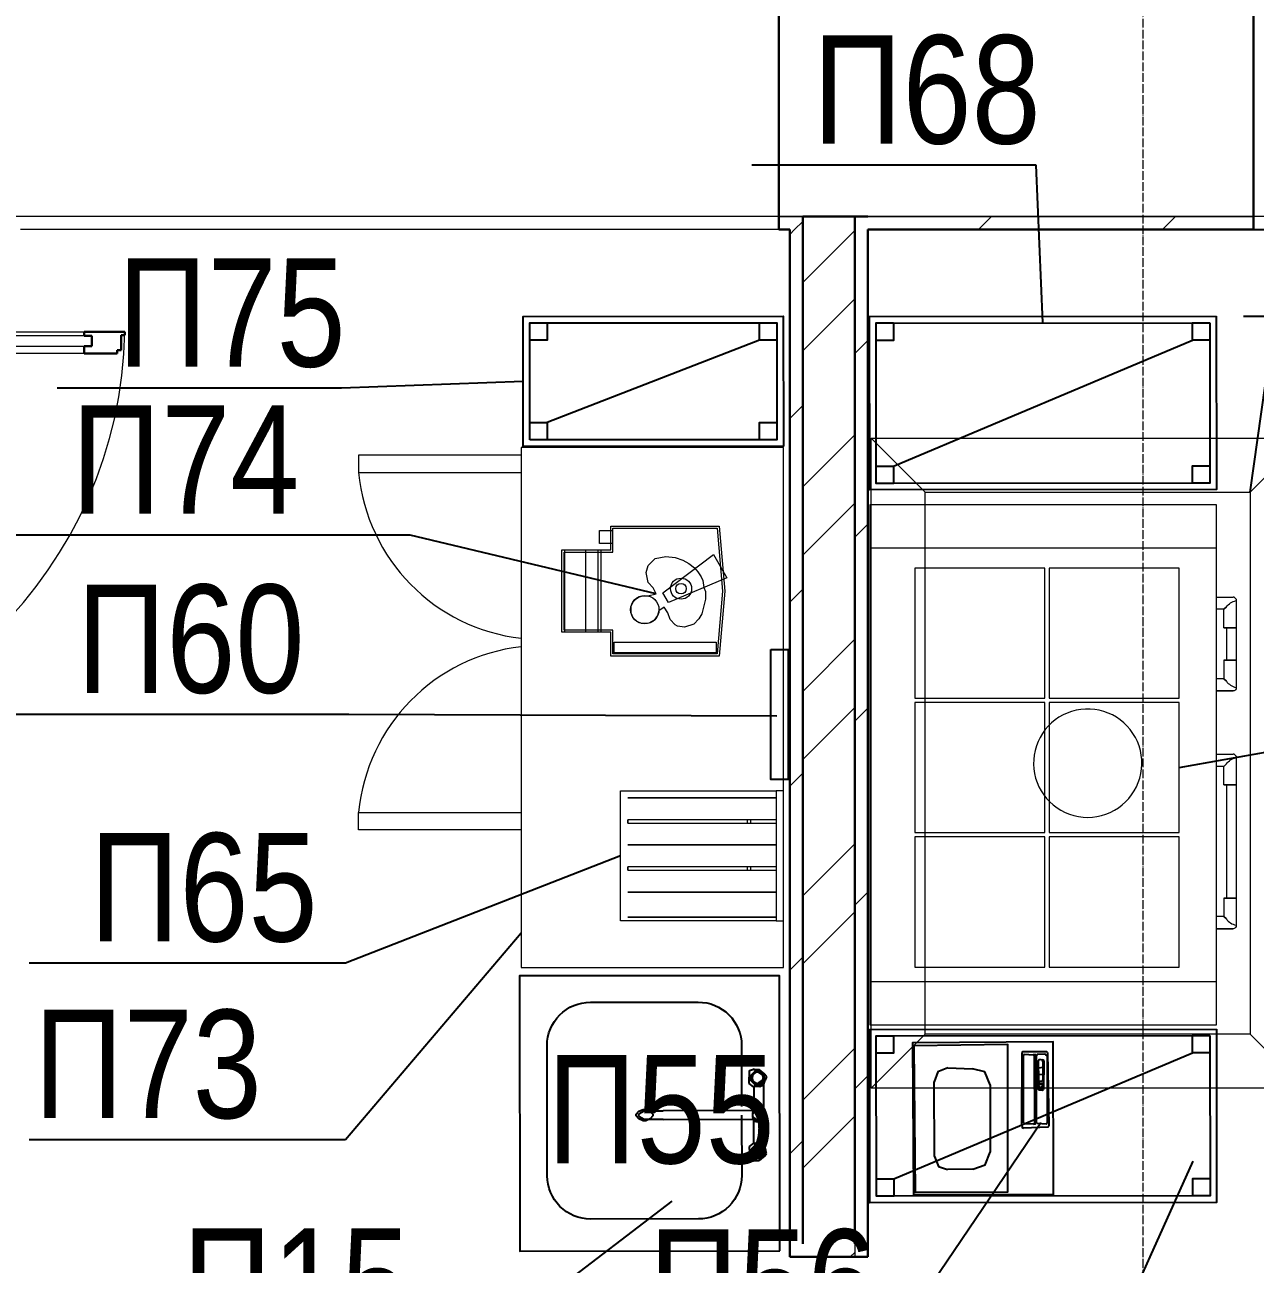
# Model space of a CAD drawing. Header units: millimetres. Extents: x -215207 to 92095, y -30385 to 123050.
# Drawn here: x -151615 to -148776, y 29024 to 31884 of the extents above; entities that cross this region are included whole.
import ezdxf
from ezdxf import colors
from ezdxf.entities.mleader import LeaderData, LeaderLine
from ezdxf.enums import TextEntityAlignment as Align
from ezdxf.math import Vec2, Vec3

# ---------------------------------------------------------------- set-up
doc = ezdxf.new("R2010")
doc.units = ezdxf.units.MM
doc.linetypes.add('ADSK_Линия сетки', pattern=[25, 20, -2.5, 0, -2.5])
for name, color, linetype in [('PDF _Геометрия', 7, 'Continuous'), ('ТХ', 5, 'Continuous'), ('ТХ_(нейтральное оборудование_мебель)', 32, 'Continuous'), ('ТХ_ПД_ВК (мойки_раковины_трапы_поддоны_пол.краны)', 150, 'Continuous'), ('ТХ_ПД_ЭО (все электрическое оборудование - кроме вытяжных зонтов)', 20, 'Continuous'), ('ТХ_размеры', 7, 'Continuous')]:
    doc.layers.add(name, color=color, linetype=linetype)
for name, color, linetype, lineweight in [('Атрибут', 250, 'Continuous', 5), ('Двери', 7, 'Continuous', 9), ('ДОНМ_ТХ_(ОВ)', 190, 'Continuous', 20), ('ДОНМ_ТХ_(ЭОМ)', 20, 'Continuous', 20), ('ДОНМ_ТХ_Анно', 84, 'Continuous', 20), ('Оборудование пищеблок', 7, 'Continuous', 9), ('Оси', 7, 'Continuous', 9), ('Стены внутренние', 7, 'Continuous', 20), ('Стены наружные', 7, 'Continuous', 20), ('Стены штриховка', 7, 'Continuous', 9), ('ТХ Оборудование ПРОЧЕЕ', 7, 'Continuous', 20)]:
    doc.layers.add(name, color=color, linetype=linetype, lineweight=lineweight)
doc.layers.add('Двери открывание', color=7, linetype='Continuous', lineweight=9, true_color=0xc0c0c0)
doc.styles.add('ISOCPEUR', font='isocpeur.ttf', dxfattribs={"width": 0.9, "height": 270})
doc.styles.add('ГОСТ 2.304', font='CS_Gost2304.shx')
doc.styles.add('ТХ_ДОНМ', font='ARIALN.TTF')
doc.dimstyles.new('СПДС', dxfattribs={"dimscale": 100, "dimtxt": 2.5, "dimasz": 2.5, "dimexe": 2, "dimexo": 0.625, "dimgap": 1, "dimtad": 1, "dimdec": 0, "dimtxsty": 'ГОСТ 2.304', "dimblk": 'OBLIQUE', "dimblk1": 'OBLIQUE', "dimblk2": 'OBLIQUE', "dimcen": 2.5, "dimdle": 2, "dimadec": 0, "dimazin": 2, "dimtfac": 0.75, "dimtdec": 4, "dimtmove": 1, "dimatfit": 3, "dimfxl": 0, "dimtolj": 1, "dimarcsym": 0})

# ---------------------------------------------------------------- blocks, each defined once
blk = doc.blocks.new('1 этаж 21082025')
at = {"layer": 'Двери'}
for p, q in [((48475, -275), (47629, -275)), ((47647, -266), (48457, -266)), ((48475, -299), (48475, -275)), ((47629, -299), (48475, -299)), ((48457, -316), (47647, -316))]:
    blk.add_line(p, q, dxfattribs=at)
at = {"layer": 'Двери', "lineweight": 30}
for p, q in [((48457, -266), (48551, -266)), ((48457, -275), (48457, -266)), ((48475, -275), (48457, -275)), ((48475, -299), (48475, -275)), ((48542, -274), (48542, -308)), ((48551, -274), (48542, -274)), ((48551, -266), (48551, -274)), ((48457, -299), (48475, -299)), ((48457, -316), (48457, -299)), ((48533, -308), (48533, -316)), ((48542, -308), (48533, -308)), ((48533, -316), (48457, -316))]:
    blk.add_line(p, q, dxfattribs=at)
at = {"layer": 'Двери открывание'}
blk.add_arc((47553, -248), 998, 270, 358.9666, dxfattribs=at)
at = {"layer": 'Оси', "linetype": 'ADSK_Линия сетки'}
for p, q in [((50900, 5350.6), (50900, -17365.8)), ((58165, 0), (-14072.3, 0))]:
    blk.add_line(p, q, dxfattribs=at)
at = {"layer": 'Стены внутренние', "lineweight": 30}
for p, q in [((50060, 0), (50060, 550)), ((51155, 0), (51155, 550))]:
    blk.add_line(p, q, dxfattribs=at)
at = {"layer": 'Стены внутренние'}
for p, q in [((50060, 0), (50115, 0)), ((50265, 0), (51155, 0))]:
    blk.add_line(p, q, dxfattribs=at)
at = {"layer": 'Стены наружные', "lineweight": 30}
for p, q in [((50060, 0), (50060, -30)), ((50115, 0), (50115, -2370)), ((50265, 0), (50115, 0)), ((50235, -2370), (50235, 0)), ((51155, -30), (51155, 0)), ((50060, -30), (50085, -30)), ((50085, -30), (50085, -2400)), ((50265, -2400), (50265, -30)), ((50265, -30), (51155, -30)), ((50085, -2400), (50265, -2400))]:
    blk.add_line(p, q, dxfattribs=at)
at = {"layer": 'Стены наружные', "linetype": 'Continuous', "lineweight": 9}
for p, q in [((50096.4, -30), (50115, -11.4)), ((50520.7, -30), (50550.7, 0)), ((50944.9, -30), (50974.9, 0)), ((50085, -41.4), (50096.4, -30)), ((50115, -152.5), (50235, -32.5)), ((50115, -309.6), (50235, -189.6)), ((50235, -315.7), (50265, -285.7)), ((50085, -465.7), (50115, -435.7)), ((50115, -623.9), (50235, -503.9)), ((50115, -781.1), (50235, -661.1)), ((50235, -739.9), (50265, -709.9)), ((50085, -889.9), (50115, -859.9)), ((50115, -1095.4), (50235, -975.4)), ((50115, -1252.5), (50235, -1132.5)), ((50235, -1164.2), (50265, -1134.2)), ((50085, -1314.2), (50115, -1284.2)), ((50115, -1566.9), (50235, -1446.9)), ((50235, -1588.5), (50265, -1558.5)), ((50115, -1724), (50235, -1604)), ((50085, -1738.5), (50115, -1708.5)), ((50115, -2038.3), (50235, -1918.3)), ((50235, -2012.7), (50265, -1982.7)), ((50115, -2195.5), (50235, -2075.5)), ((50085, -2162.7), (50115, -2132.7)), ((50224.8, -2400), (50235, -2389.8))]:
    blk.add_line(p, q, dxfattribs=at)
at = {"layer": 'Стены наружные'}
for p, q in [((50060, -30), (48310, -30)), ((52905, -30), (51155, -30))]:
    blk.add_line(p, q, dxfattribs=at)
at = {"layer": 'Стены штриховка'}
blk.add_line((50235, -2370), (50235, -2400), dxfattribs=at)
blk = doc.blocks.new('полка для досок')
at = {"layer": 'PDF _Геометрия', "color": 0, "linetype": 'ByBlock', "lineweight": -2, "elevation": 814.1}
for points in [[(432890.8, 153070.3), (433166.2, 153070.3), (433182.9, 153070.3), (433232.9, 153070.3), (433232.9, 153120.4), (433232.9, 153178.8), (433232.9, 153187.1), (432874.1, 153187.1), (432874.1, 152886.7), (433232.9, 152886.7), (433232.9, 152903.4), (433232.9, 152953.5), (433232.9, 153011.9), (433232.9, 153062), (433182.9, 153062), (433166.2, 153062), (432890.8, 153062)], [(432890.8, 153178.8), (433166.2, 153178.8)], [(433166.2, 153178.8), (432890.8, 153178.8)], [(432890.8, 153178.8), (432890.8, 153178.8)], [(432890.8, 153178.8), (432890.8, 153178.8)], [(432890.8, 153178.8), (432890.8, 153178.8)], [(433166.2, 153178.8), (433174.5, 153178.8), (433166.2, 153178.8)], [(432890.8, 153120.4), (433166.2, 153120.4)], [(433166.2, 153120.4), (432890.8, 153120.4)], [(432890.8, 153120.4), (432890.8, 153120.4)], [(432890.8, 153120.4), (432890.8, 153120.4)], [(432890.8, 153120.4), (432890.8, 153120.4)], [(433166.2, 153120.4), (433174.5, 153120.4), (433166.2, 153120.4)], [(432890.8, 153070.3), (432890.8, 153070.3)], [(432890.8, 153070.3), (432890.8, 153062), (432890.8, 153070.3)], [(432890.8, 153062), (432890.8, 153062)], [(432890.8, 153011.9), (433166.2, 153011.9)], [(433166.2, 153011.9), (432890.8, 153011.9)], [(432890.8, 153011.9), (432890.8, 153011.9)], [(432890.8, 153011.9), (432890.8, 153011.9)], [(432890.8, 153011.9), (432890.8, 153011.9)], [(433166.2, 153011.9), (433174.5, 153011.9), (433166.2, 153011.9)], [(432890.8, 152961.8), (433166.2, 152961.8), (433182.9, 152961.8), (433232.9, 152961.8)], [(432890.8, 152961.8), (432890.8, 152961.8)], [(432890.8, 152953.5), (432890.8, 152961.8), (432890.8, 152953.5)], [(433232.9, 152953.5), (433182.9, 152953.5), (433166.2, 152953.5), (432890.8, 152953.5)], [(432890.8, 152953.5), (432890.8, 152953.5)], [(432890.8, 152903.4), (433166.2, 152903.4)], [(433166.2, 152903.4), (432890.8, 152903.4)], [(432890.8, 152903.4), (432890.8, 152903.4)], [(432890.8, 152903.4), (432890.8, 152903.4)], [(432890.8, 152903.4), (432890.8, 152903.4)], [(433166.2, 152903.4), (433174.5, 152903.4), (433166.2, 152903.4)]]:
    blk.add_lwpolyline(points, dxfattribs=at)
for points in [[(433249.6, 153187.1), (433249.6, 152886.7), (433232.9, 152886.7), (433232.9, 153187.1)], [(433166.2, 153178.8), (433182.9, 153178.8)], [(433182.9, 153178.8), (433232.9, 153178.8)], [(433166.2, 153120.4), (433182.9, 153120.4)], [(433182.9, 153120.4), (433232.9, 153120.4)], [(433166.2, 153070.3), (433174.5, 153070.3), (433174.5, 153062), (433166.2, 153062)], [(433166.2, 153011.9), (433182.9, 153011.9)], [(433182.9, 153011.9), (433232.9, 153011.9)], [(433166.2, 152953.5), (433166.2, 152961.8), (433174.5, 152961.8), (433174.5, 152953.5)], [(433166.2, 152903.4), (433182.9, 152903.4)], [(433182.9, 152903.4), (433232.9, 152903.4)]]:
    blk.add_lwpolyline(points, close=True, dxfattribs=at)
blk = doc.blocks.new('ванна 60х60')
at = {"layer": 'ТХ Оборудование ПРОЧЕЕ', "color": 0, "linetype": 'ByBlock', "lineweight": -2, "ltscale": 100}
for p, q in [((34.3, 390.2), (47.3, 401.1)), ((34.3, 390.2), (47.3, 401.1)), ((36.2, 386.2), (60.3, 402.1)), ((36.2, 386.2), (60.3, 402.1)), ((60.3, 402.1), (47.3, 401.1)), ((69.3, 399.1), (60.3, 402.1)), ((69.3, 399.1), (60.3, 402.1)), ((34.3, 390.2), (30.2, 385.2)), ((34.3, 390.2), (30.2, 385.2)), ((30.2, 385.2), (33.2, 376.2)), ((30.2, 385.2), (33.2, 376.2)), ((37.2, 365.2), (33.2, 376.2)), ((37.2, 365.2), (33.2, 376.2)), ((34.3, 390.2), (37.3, 388.2)), ((34.3, 390.2), (37.3, 388.2)), ((35.2, 379.2), (36.2, 386.2)), ((35.2, 379.2), (36.2, 386.2)), ((35.2, 379.2), (37.2, 378.2)), ((35.2, 379.2), (37.2, 378.2)), ((37.3, 388.2), (36.2, 386.2)), ((37.3, 388.2), (36.2, 386.2)), ((37.3, 387.2), (37.2, 375.2)), ((37.3, 387.2), (37.2, 375.2)), ((57.2, 364.1), (37.2, 378.2)), ((37.2, 378.2), (39.2, 367.2)), ((57.2, 364.1), (37.2, 378.2)), ((37.2, 378.2), (39.2, 367.2)), ((37.2, 375.2), (46.2, 365.2)), ((37.2, 375.2), (46.2, 365.2)), ((46.3, 397.2), (37.3, 387.2)), ((46.3, 397.2), (37.3, 387.2)), ((46.3, 397.2), (56.3, 397.1)), ((46.3, 397.2), (56.3, 397.1)), ((56.2, 365.1), (66.2, 375.1)), ((56.2, 365.1), (66.2, 375.1)), ((66.3, 387.1), (56.3, 397.1)), ((66.3, 387.1), (56.3, 397.1)), ((66.2, 375.1), (66.3, 387.1)), ((66.2, 375.1), (66.3, 387.1)), ((70.2, 369.1), (69.3, 399.1)), ((70.2, 369.1), (69.3, 399.1)), ((37.2, 365.2), (46.2, 361.2)), ((37.2, 365.2), (46.2, 361.2)), ((37.2, 365.2), (37.2, 227)), ((39.2, 367.2), (48.2, 362.1)), ((39.2, 367.2), (48.2, 362.1)), ((46.2, 365.2), (56.2, 365.1)), ((46.2, 365.2), (56.2, 365.1)), ((46.2, 361.2), (57.2, 362.1)), ((46.2, 361.2), (57.2, 362.1)), ((48.2, 362.1), (57.2, 364.1)), ((48.2, 362.1), (57.2, 364.1)), ((57.2, 364.1), (60.2, 361.1)), ((57.2, 364.1), (60.2, 361.1)), ((60.2, 361.1), (57.2, 362.1)), ((60.2, 361.1), (57.2, 362.1)), ((59.9, 361.2), (59.8, 306.1)), ((60.2, 361.1), (70.2, 369.1)), ((60.2, 361.1), (70.2, 369.1)), ((38, 301), (45, 308.1)), ((38, 301), (45, 308.1)), ((38, 299), (48, 306.1)), ((38, 299), (48, 306.1)), ((38, 291), (38, 301)), ((38, 291), (38, 301)), ((48, 286.1), (38, 293)), ((48, 286.1), (38, 293)), ((45, 284.1), (38, 291)), ((45, 284.1), (38, 291)), ((39, 302), (45.9, 311.1)), ((39, 302), (45.9, 311.1)), ((39, 290), (39, 302)), ((39, 290), (39, 302)), ((46, 281.1), (39, 290)), ((46, 281.1), (39, 290)), ((45, 308.1), (56, 308.1)), ((45, 308.1), (56, 308.1)), ((45.9, 311.1), (55.9, 311.1)), ((45.9, 311.1), (55.9, 311.1)), ((48, 306.1), (53.8, 306.1)), ((48, 286), (53.8, 286)), ((53.8, 306.1), (63, 299)), ((53.8, 286), (63, 293)), ((55.9, 311.1), (63, 302.1)), ((55.9, 311.1), (63, 302.1)), ((56, 308.1), (63, 301.1)), ((56, 308.1), (63, 301.1)), ((63, 291.1), (56, 284.1)), ((63, 291.1), (56, 284.1)), ((63, 290.1), (56, 281.1)), ((63, 290.1), (56, 281.1)), ((59.8, 306.1), (268.9, 306.1)), ((59.8, 231), (59.8, 286.1)), ((268.9, 286.1), (59.9, 286.1)), ((63, 302.1), (63, 290.1)), ((63, 302.1), (63, 290.1)), ((312.9, 306.1), (268.9, 306.1)), ((268.9, 286.1), (312.9, 286.1)), ((298.9, 305.1), (292.9, 298.1)), ((292.9, 298.1), (292.9, 294.1)), ((292.9, 294.1), (298.9, 287.1)), ((308.9, 309.1), (298.9, 305.1)), ((298.9, 287.1), (308.9, 283.1)), ((314.9, 309.1), (308.9, 309.1)), ((324.9, 299.1), (312.9, 306.1)), ((312.9, 286.1), (324.9, 293.1)), ((324.9, 305.1), (314.9, 309.1)), ((314.9, 283.1), (324.9, 287.1)), ((330.9, 298.1), (324.9, 305.1)), ((324.9, 293.1), (324.9, 299.1)), ((324.9, 287.1), (330.9, 294.1)), ((330.9, 294.1), (330.9, 298.1)), ((56, 284.1), (45, 284.1)), ((56, 284.1), (45, 284.1)), ((56, 281.1), (46, 281.1)), ((56, 281.1), (46, 281.1)), ((308.9, 283.1), (314.9, 283.1)), ((37.2, 227), (46.2, 231.1)), ((37.2, 227), (46.2, 231.1)), ((39.2, 225), (48.2, 230.1)), ((39.2, 225), (48.2, 230.1)), ((46.2, 231.1), (57.2, 230.1)), ((46.2, 231.1), (57.2, 230.1)), ((48.2, 230.1), (57.2, 228.1)), ((48.2, 230.1), (57.2, 228.1)), ((60.2, 231.1), (57.2, 230.1)), ((57.2, 228.1), (60.2, 231.1)), ((60.2, 231.1), (57.2, 230.1)), ((57.2, 228.1), (60.2, 231.1)), ((60.2, 231.1), (70.2, 223.1)), ((60.2, 231.1), (70.2, 223.1)), ((30.2, 207), (33.2, 216)), ((30.2, 207), (33.2, 216)), ((34.2, 202), (30.2, 207)), ((34.2, 202), (30.2, 207)), ((37.2, 227), (33.2, 216)), ((37.2, 227), (33.2, 216)), ((34.2, 202), (37.2, 204)), ((34.2, 202), (37.2, 204)), ((34.2, 202), (47.3, 191.1)), ((34.2, 202), (47.3, 191.1)), ((35.2, 213), (37.2, 214)), ((35.2, 213), (37.2, 214)), ((35.2, 213), (36.2, 206)), ((35.2, 213), (36.2, 206)), ((36.2, 206), (60.3, 190.1)), ((37.2, 204), (36.2, 206)), ((36.2, 206), (60.3, 190.1)), ((37.2, 204), (36.2, 206)), ((57.2, 228.1), (37.2, 214)), ((57.2, 228.1), (37.2, 214)), ((37.2, 217), (46.2, 227.1)), ((37.2, 217), (46.2, 227.1)), ((37.2, 214), (39.2, 225)), ((37.2, 214), (39.2, 225)), ((37.2, 205), (37.2, 217)), ((37.2, 205), (37.2, 217)), ((46.2, 195.1), (37.2, 205)), ((46.2, 195.1), (37.2, 205)), ((46.2, 227.1), (56.2, 227.1)), ((46.2, 227.1), (56.2, 227.1)), ((56.2, 227.1), (66.2, 217.1)), ((56.2, 227.1), (66.2, 217.1)), ((66.2, 205.1), (56.2, 195.1)), ((66.2, 205.1), (56.2, 195.1)), ((66.2, 217.1), (66.2, 205.1)), ((66.2, 217.1), (66.2, 205.1)), ((70.2, 223.1), (69.2, 193.1)), ((70.2, 223.1), (69.2, 193.1)), ((46.2, 195.1), (56.2, 195.1)), ((46.2, 195.1), (56.2, 195.1)), ((60.3, 190.1), (47.3, 191.1)), ((69.2, 193.1), (60.3, 190.1)), ((69.2, 193.1), (60.3, 190.1))]:
    blk.add_line(p, q, dxfattribs=at)
blk.add_lwpolyline([(0, -17.5), (0.1, 617.5), (600.1, 617.4), (600, -17.6), (0, -17.5)], dxfattribs=at)
blk.add_lwpolyline([(87.8, 295.6), (87.8, 156.4, 0.414214), (187.7, 56.4), (436.6, 56.3, 0.414214), (536.6, 156.3), (536.6, 456.6, 0.414214), (436.7, 556.6), (187.8, 556.6, 0.414214), (87.8, 456.6), (87.8, 315.6)], format="xyb", dxfattribs=at)
for centre in [(50.7, 382.1), (50.7, 382.1), (50.7, 210.1), (50.7, 210.1)]:
    blk.add_circle(centre, 13, dxfattribs=at)
blk = doc.blocks.new('*U334')
at = {"layer": 'ТХ'}
for points in [[(600, 300), (600, 0), (0, 0), (0, 300)], [(55, 285.1), (55, 245), (15, 245), (15, 285.1)], [(585, 285), (585, 15), (15, 15), (15, 285)], [(585, 285), (585, 245), (545, 245), (545, 285)], [(55, 55.1), (55, 15), (15, 15), (15, 55.1)], [(585, 55), (585, 15), (545, 15), (545, 55)]]:
    blk.add_lwpolyline(points, close=True, dxfattribs=at)
blk.add_lwpolyline([(55, 55.1), (545, 245)], dxfattribs=at)
blk = doc.blocks.new('Овощерезательная машина 350')
at = {"layer": 'Оборудование пищеблок', "color": 0, "linetype": 'ByBlock', "lineweight": -2}
for points in [[(166789.5, -325562.3), (166776.5, -325412.3), (166789.5, -325262.3), (167039.5, -325262.3), (167039.5, -325317.3), (167152, -325317.3), (167152, -325507.3), (167039.5, -325507.3), (167039.5, -325562.3), (166789.5, -325562.3)], [(166820.6, -325393.7), (166829.2, -325359.8), (166835.9, -325348.4), (166847.8, -325335.8), (166869.4, -325328.8), (166885.3, -325331.7), (166890.8, -325334.5), (166902.3, -325346.5), (166907.4, -325362.2), (166915.8, -325375.2), (166928.6, -325366.4), (166931.3, -325356), (166939.1, -325345.4), (166951.2, -325338.4), (166968.7, -325337.8), (166978.6, -325342.1), (166987.5, -325350.7), (166992.5, -325361.7), (166992.4, -325377.5), (166987.2, -325388.5), (166981.1, -325394.8), (166973.8, -325399.2), (166965.3, -325401.6), (166953.5, -325401), (166934.4, -325405.8), (166941.7, -325419.8), (166953, -325431.9), (166958, -325455), (166953.3, -325471.6), (166936.8, -325487.6), (166912.5, -325492.3), (166890.9, -325489.8), (166872.7, -325483.4), (166859.5, -325476.1), (166846.4, -325465.7), (166838.6, -325457), (166830.9, -325445), (166826.6, -325436.5), (166824.9, -325420.6), (166820.6, -325411.2), (166820.6, -325393.7)]]:
    blk.add_lwpolyline(points, dxfattribs=at)
for points in [[(166794.1, -325557.3), (166781.5, -325412.3), (166794.1, -325267.3), (167034.5, -325267.3), (167034.5, -325322.3), (167147, -325322.3), (167147, -325502.3), (167034.5, -325502.3), (167034.5, -325557.3)], [(166796.5, -325269.8), (167031.5, -325269.8), (167031.5, -325294.8), (166796.5, -325294.8)], [(167062.4, -325317.3), (167068.5, -325317.3), (167068.5, -325507.3), (167062.4, -325507.3)], [(167035, -325522.3), (167065, -325522.3), (167065, -325552.3), (167035, -325552.3)]]:
    blk.add_lwpolyline(points, close=True, dxfattribs=at)
at = {"layer": 'Оборудование пищеблок', "color": 0, "linetype": 'ByBlock', "lineweight": -2, "elevation": 0}
blk.add_lwpolyline([(167098, -325317.3), (167145.4, -325317.3), (167145.4, -325507.3), (167098, -325507.3)], close=True, dxfattribs=at)
blk.add_lwpolyline([(166906.2, -325386.1), (166919.2, -325408.6), (166802.6, -325496.4), (166771.8, -325443.2), (166906.2, -325386.1)], dxfattribs=at)
at = {"layer": 'Оборудование пищеблок', "color": 0, "linetype": 'ByBlock', "lineweight": -2}
for centre, radius in [((166960.9, -325369.5, 2.8), 32.8), ((166877.2, -325417.9, 2.7), 24.3), ((166877.2, -325417.9, 2.7), 12.1)]:
    blk.add_circle(centre, radius, dxfattribs=at)
at = {"layer": 'Атрибут', "color": 0, "linetype": 'ByBlock', "lineweight": -2, "style": 'ISOCPEUR', "width": 0.85}
blk.add_attdef('№_ПОЗИЦИИ', (167787.3, -325234.9), '', height=150, dxfattribs=at)
blk = doc.blocks.new('A$C6dc5918b')
at = {"layer": 'Оборудование пищеблок', "color": 217, "true_color": 0x93278f}
for points in [[(375, 1182), (0, 1182), (0, 1142), (375, 1142)], [(375, 318), (0, 318), (0, 358), (375, 358)]]:
    blk.add_lwpolyline(points, dxfattribs=at)
blk.add_lwpolyline([(980, 1200), (375, 1200), (375, 0), (980, 0)], close=True, dxfattribs=at)
for centre, start, end in [((423.1, 1182), 185.4005, 263.4997), ((423.1, 318), 96.5003, 174.5995)]:
    blk.add_arc(centre, 425, start, end, dxfattribs=at)
blk = doc.blocks.new('Плита 6 конфорок')
at = {"layer": 'Оборудование пищеблок', "color": 217, "true_color": 0x93278f}
for points in [[(165891.2, -324681.5, 0.332973), (165886.3, -324688.4)], [(165914.4, -324710), (165908.8, -324703.9, -0.180162), (165894.4, -324681.5)], [(166260.8, -324710), (166266.5, -324703.9, 0.180162), (166280.8, -324681.5)], [(166284.1, -324681.5, -0.332973), (166288.9, -324688.4)], [(166439.7, -324681.5, 0.332973), (166434.8, -324688.4)], [(166462.9, -324710), (166457.3, -324703.9, -0.180162), (166443, -324681.5)], [(166623.1, -324710), (166628.8, -324703.9, 0.180162), (166643.1, -324681.5)], [(166646.4, -324681.5, -0.332973), (166651.2, -324688.4)]]:
    blk.add_lwpolyline(points, format="xyb", dxfattribs=at)
for points in [[(165886.3, -324687.9), (165886.3, -324726.5)], [(165886.3, -324726.5), (165886.3, -324687.9)], [(166284.1, -324681.5), (165891.2, -324681.5)], [(165957.1, -324710), (165957.1, -324681.5), (165957.1, -324710), (165914.4, -324710), (165908.8, -324703.9), (165914.4, -324710), (165914.4, -324726.5)], [(166218.2, -324710), (166218.2, -324681.5), (166218.2, -324710), (166260.8, -324710), (166266.5, -324703.9), (166260.8, -324710), (166260.8, -324726.5)], [(166288.9, -324726.5), (166288.9, -324687.9)], [(166434.8, -324687.9), (166434.8, -324726.5)], [(166434.8, -324687.9), (166434.8, -324726.5)], [(166434.8, -324726.5), (166434.8, -324687.9)], [(166646.4, -324681.5), (166439.7, -324681.5)], [(166505.6, -324710), (166505.6, -324681.5), (166505.6, -324710), (166462.9, -324710), (166457.3, -324703.9), (166462.9, -324710), (166462.9, -324726.5)], [(166580.5, -324710), (166580.5, -324681.5), (166580.5, -324710), (166623.1, -324710), (166628.8, -324703.9), (166623.1, -324710), (166623.1, -324726.5)], [(166651.2, -324726.5), (166651.2, -324687.9)], [(166218.2, -324703.9), (165957.1, -324703.9)], [(166580.5, -324703.9), (166505.6, -324703.9)]]:
    blk.add_lwpolyline(points, dxfattribs=at)
for points in [[(165664.1, -324726.5), (166864.1, -324726.5), (166864.1, -325526.5), (165664.1, -325526.5)], [(165764.1, -324726.5), (166764.1, -324726.5), (166764.1, -325526.5), (165764.1, -325526.5)], [(165797.9, -324813.1), (166097.9, -324813.1), (166097.9, -325113.1), (165797.9, -325113.1)], [(166107.9, -324813.1), (166407.9, -324813.1), (166407.9, -325113.1), (166107.9, -325113.1)], [(166417.9, -324813.1), (166717.9, -324813.1), (166717.9, -325113.1), (166417.9, -325113.1)], [(165797.9, -325123.1), (166097.9, -325123.1), (166097.9, -325423.1), (165797.9, -325423.1)], [(166107.9, -325123.1), (166407.9, -325123.1), (166407.9, -325423.1), (166107.9, -325423.1)], [(166417.9, -325123.1), (166717.9, -325123.1), (166717.9, -325423.1), (166417.9, -325423.1)]]:
    blk.add_lwpolyline(points, close=True, dxfattribs=at)
at = {"layer": 'Атрибут', "style": 'ISOCPEUR', "width": 0.85}
blk.add_attdef('№_ПОЗИЦИИ', text='', height=150, dxfattribs=at).set_placement((167813.3, -325228.9), align=Align.MIDDLE_CENTER)
blk = doc.blocks.new('*U336')
at = {"layer": 'ТХ'}
for points in [[(800, 400), (800, 0), (0, 0), (0, 400)], [(55, 385.1), (55, 345), (15, 345), (15, 385.1)], [(785, 385), (785, 15), (15, 15), (15, 385)], [(785, 385), (785, 345), (745, 345), (745, 385)], [(55, 55.1), (55, 15), (15, 15), (15, 55.1)], [(785, 55), (785, 15), (745, 15), (745, 55)]]:
    blk.add_lwpolyline(points, close=True, dxfattribs=at)
blk.add_lwpolyline([(55, 55.1), (745, 345)], dxfattribs=at)
blk = doc.blocks.new('*U337')
at = {"layer": 'ТХ'}
for points in [[(800, 400), (800, 0), (0, 0), (0, 400)], [(55, 385.1), (55, 345), (15, 345), (15, 385.1)], [(785, 385), (785, 15), (15, 15), (15, 385)], [(785, 385), (785, 345), (745, 345), (745, 385)], [(55, 55.1), (55, 15), (15, 15), (15, 55.1)], [(785, 55), (785, 15), (745, 15), (745, 55)]]:
    blk.add_lwpolyline(points, close=True, dxfattribs=at)
blk.add_lwpolyline([(55, 55.1), (745, 345)], dxfattribs=at)
blk = doc.blocks.new('весы настольныеМАССА-К МК-32.2-А21')
at = {"layer": 'ТХ_ПД_ЭО (все электрическое оборудование - кроме вытяжных зонтов)', "linetype": 'ByBlock', "lineweight": -2}
for points in [[(0, -323), (-352.5, -322.7), (-349.7, 2.2), (0, 0), (0, -323), (0, -323)], [(-6.3, -218.3), (-346.4, -217.8), (-342.9, -1.4), (-5.6, -3.9), (-6.3, -218.3), (-6.3, -218.3)], [(-292.5, -79.3), (-283.5, -56.2), (-259.9, -48.1)], [(-87.5, -48.7), (-259.9, -48.1)], [(-87.5, -48.7), (-64.4, -57.7), (-58.2, -78.5)], [(-292.5, -79.3), (-290.2, -136.4)], [(-58.7, -137.6), (-58.2, -78.5)], [(-253, -177.5), (-282.9, -164.8), (-290.2, -136.4)], [(-58.7, -137.6), (-68.5, -165.5), (-97.7, -177.6)], [(-253, -177.5), (-97.7, -177.6)], [(-330.3, -252.6), (-327.5, -250.7)], [(-330.3, -252.6), (-330, -306.9)], [(-159.9, -250.5), (-327.5, -250.7)], [(-323.6, -256.3), (-320.8, -254.3)], [(-323.6, -256.3), (-322.2, -276.3)], [(-165.5, -254.5), (-320.8, -254.3)], [(-165.5, -254.5), (-163.5, -257.3)], [(-162.1, -277.3), (-163.5, -257.3)], [(-159.9, -250.5), (-155.1, -251.4), (-153.1, -254.2)], [(-155.6, -310.4), (-153.1, -254.2)], [(-323.8, -285.8), (-324.4, -303)], [(-323.8, -285.8), (-321, -283.9)], [(-320.2, -279.1), (-323, -281), (-322.2, -276.3)], [(-165.7, -284), (-321, -283.9)], [(-320.2, -279.1), (-164.9, -279.2)], [(-165.7, -284), (-163.8, -286.8)], [(-162.1, -277.3), (-162.9, -282), (-164.9, -279.2)], [(-328, -309.7), (-330, -306.9)], [(-328, -309.7), (-158.4, -312.4)], [(-320.4, -308.6), (-322.4, -305.8), (-324.4, -303)], [(-320.4, -308.6), (-165.2, -308.8)], [(-312.3, -290.3), (-309.5, -288.4)], [(-312.3, -290.3), (-309.5, -288.4)], [(-312.3, -290.3), (-311.2, -297.9)], [(-312.3, -290.3), (-311.2, -297.9)], [(-309.2, -300.7), (-311.2, -297.9)], [(-306.4, -298.8), (-311.2, -297.9)], [(-242.8, -287.7), (-309.5, -288.4)], [(-262.8, -289.2), (-309.5, -288.4)], [(-309.2, -300.7), (-242.5, -300.1)], [(-306.4, -298.8), (-264.5, -298.7)], [(-292.3, -288.9), (-294, -298.5)], [(-278, -291.4), (-276.8, -299)], [(-261.7, -296.7), (-264.5, -298.7)], [(-262.8, -289.2), (-260.8, -292)], [(-261.7, -296.7), (-260.8, -292)], [(-258, -290), (-255.2, -288)], [(-258, -290), (-256.9, -297.6)], [(-254.9, -300.4), (-256.9, -297.6)], [(-245.6, -289.7), (-255.2, -288)], [(-254.9, -300.4), (-244.5, -297.3)], [(-254.1, -295.6), (-253.2, -290.8), (-250.4, -288.9), (-248.4, -291.7), (-246.5, -294.5), (-247.3, -299.3), (-249.3, -296.5), (-252.1, -298.4), (-254.1, -295.6), (-254.1, -295.6)], [(-245.6, -289.7), (-242.8, -287.7), (-243.7, -292.5)], [(-244.5, -297.3), (-243.7, -292.5)], [(-244.5, -297.3), (-242.5, -300.1)], [(-242.8, -287.7), (-240.8, -290.5)], [(-239.7, -298.1), (-242.5, -300.1)], [(-239.7, -298.1), (-240.8, -290.5)], [(-162.3, -306.8), (-165.2, -308.8)], [(-162.3, -306.8), (-163.8, -286.8)], [(-155.6, -310.4), (-158.4, -312.4)]]:
    blk.add_lwpolyline(points, dxfattribs=at)
blk = doc.blocks.new('*U335')
blk.add_lwpolyline([(125, 875), (1375, 875), (1375, 125), (125, 125)], close=True)
blk.add_lwpolyline([(875, 500), (874.5, 510.7), (873.2, 521.4), (870.9, 531.9), (867.7, 542.2), (863.6, 552.1), (858.7, 561.7), (853, 570.8), (846.5, 579.4), (839.3, 587.4), (831.5, 594.8), (823, 601.4), (814, 607.3), (804.6, 612.5), (794.7, 616.7), (784.5, 620.1), (774.1, 622.7), (763.4, 624.3), (752.7, 625), (741.9, 624.7), (731.2, 623.6), (720.7, 621.5), (710.4, 618.5), (700.3, 614.7), (690.6, 610), (681.4, 604.5), (672.7, 598.2), (664.5, 591.2), (657, 583.5), (650.2, 575.2), (644.1, 566.3), (638.7, 557), (634.3, 547.2), (630.6, 537.1), (627.9, 526.7), (626, 516.1), (625.1, 505.4), (625.1, 494.6), (626, 483.9), (627.9, 473.3), (630.6, 462.9), (634.3, 452.8), (638.7, 443), (644.1, 433.7), (650.2, 424.8), (657, 416.5), (664.5, 408.8), (672.7, 401.8), (681.4, 395.5), (690.6, 390), (700.3, 385.3), (710.4, 381.5), (720.7, 378.5), (731.2, 376.4), (741.9, 375.3), (752.7, 375), (763.4, 375.7), (774.1, 377.3), (784.5, 379.9), (794.7, 383.3), (804.6, 387.5), (814, 392.7), (823, 398.6), (831.5, 405.2), (839.3, 412.6), (846.5, 420.6), (853, 429.2), (858.7, 438.3), (863.6, 447.9), (867.7, 457.8), (870.9, 468.1), (873.2, 478.6), (874.5, 489.3), (875, 500)])
at = {"layer": 'Оборудование пищеблок', "color": 0, "linetype": 'ByBlock', "lineweight": -2}
for points in [[(0, 1000), (125, 875)], [(1375, 875), (1500, 1000)], [(0, 0), (125, 125)], [(1375, 125), (1500, 0)]]:
    blk.add_lwpolyline(points, dxfattribs=at)
blk.add_lwpolyline([(0, 1000), (1500, 1000), (1500, 0), (0, 0)], close=True, dxfattribs=at)
blk = doc.blocks.new('_Oblique')
at = {"color": 0, "linetype": 'ByBlock', "lineweight": -2}
blk.add_line((-0.5, -0.5), (0.5, 0.5), dxfattribs=at)
blk = doc.blocks.new('*D541')
at = {"layer": 'Defpoints', "color": 0, "ltscale": 100, "transparency": 16777216}
for p in [(-148865.4, 31411.4), (-148562.6, 31411.4), (-148865.4, 31211.4)]:
    blk.add_point(p, dxfattribs=at)
at = {"layer": 'ТХ_размеры', "color": 0, "lineweight": -2, "ltscale": 100, "transparency": 16777216}
for p, q in [((-148060, 31582.7), (-148060, 32270.2)), ((-148562.6, 31011.4), (-148562.6, 31611.4)), ((-148562.6, 31311.4), (-148060, 31582.7)), ((-148802.9, 31411.4), (-148362.6, 31411.4)), ((-148802.9, 31211.4), (-148362.6, 31211.4))]:
    blk.add_line(p, q, dxfattribs=at)
at = {"layer": 'ТХ_размеры', "color": 0, "lineweight": -2, "ltscale": 100, "transparency": 16777216, "xscale": 250, "yscale": 250, "zscale": 250}
for p, rotation in [((-148562.6, 31411.4), 90), ((-148562.6, 31211.4), 270)]:
    blk.add_blockref('_Oblique', p, dxfattribs=dict(at, rotation=rotation))
at = {"layer": 'ТХ_размеры', "color": 0, "ltscale": 100, "transparency": 16777216, "insert": (-148294.7, 31926.5), "char_height": 250, "attachment_point": 5, "rotation": 90, "style": 'ГОСТ 2.304', "bg_fill": 3, "box_fill_scale": 1.1, "bg_fill_color": 256, "bg_fill_true_color": 13158600, "bg_fill_transparency": 0}
blk.add_mtext('\\A1;200', dxfattribs=at)
blk = doc.blocks.new('_None')

msp = doc.modelspace()

# ---------------------------------------------------------------- linework, layer by layer
at = {"color": 1}
msp.add_lwpolyline([(-149893.4, 30442.4), (-149853.4, 30442.4), (-149853.4, 30142.4), (-149893.4, 30142.4)], close=True, dxfattribs=at)

# ---------------------------------------------------------------- block references
msp.add_blockref('1 этаж 21082025', (-199934.8, 31441.4))
at = {"layer": 'ДОНМ_ТХ_(ОВ)', "rotation": 269.9999999999999}
msp.add_blockref('*U335', (-149662.1, 30930.3), dxfattribs=at)
at = {"layer": 'ДОНМ_ТХ_(ЭОМ)', "rotation": 180}
msp.add_blockref('Овощерезательная машина 350', (16776.7, -294835), dxfattribs=at)
at = {"layer": 'Оборудование пищеблок', "color": 217, "true_color": 0x93278f, "xscale": -1}
for name, p, rotation in [('Плита 6 конфорок', (175861.7, -136087.9), 270), ('полка для досок', (-583114, 183003.4, -814.1), 180)]:
    msp.add_blockref(name, p, dxfattribs=dict(at, rotation=rotation))
at = {"layer": 'ТХ_(нейтральное оборудование_мебель)'}
for name, p, rotation in [('*U334', (-149864.7, 31211.4), 180.0498013751317), ('*U336', (-149665.1, 30810.7), 0.04980137513167977), ('*U337', (-149664.7, 29166.1), 0.04980137513167977)]:
    msp.add_blockref(name, p, dxfattribs=dict(at, rotation=rotation))
at = {"layer": 'ТХ_ПД_ВК (мойки_раковины_трапы_поддоны_пол.краны)', "ltscale": 150, "xscale": -1, "rotation": 0.03974216026781718}
msp.add_blockref('ванна 60х60', (-149872.6, 29072.5), dxfattribs=at)
at = {"layer": 'ТХ_ПД_ЭО (все электрическое оборудование - кроме вытяжных зонтов)', "xscale": -1, "rotation": 90}
msp.add_blockref('весы настольныеМАССА-К МК-32.2-А21', (-149564.4, 29185), dxfattribs=at)
at = {"layer": 'ТХ_размеры', "ltscale": 100}
msp.add_blockref('A$C6dc5918b', (-150844.4, 29708.7), dxfattribs=at)

# ---------------------------------------------------------------- texts
at = {"layer": 'ДОНМ_ТХ_Анно', "style": 'ТХ_ДОНМ'}
msp.add_text('П55', height=250, dxfattribs=at).set_placement((-150146.9, 29382), align=Align.MIDDLE_CENTER)

# ---------------------------------------------------------------- leaders
at = {"layer": 'ДОНМ_ТХ_Анно'}
ml = msp.add_multileader_mtext('Standard', dxfattribs=at)
ml.set_content('П68', color=256, style='ТХ_ДОНМ')
ml.set_leader_properties()
ml.set_arrow_properties(name='NONE')
ml.build(insert=Vec2(0, 0))
ml.multileader.update_dxf_attribs({"text_left_attachment_type": 6, "text_right_attachment_type": 6, "dogleg_length": 0.25, "arrow_head_size": 250})
ctx = ml.context
ctx.base_point, ctx.char_height, ctx.arrow_head_size, ctx.landing_gap_size, ctx.plane_origin = Vec3(-149820.9, 31559.7), 250, 250, 25, Vec3(-151735, 27855.7)
ctx.left_attachment, ctx.right_attachment = 6, 6
notes = []
notes.append((ctx, [(1, (1, 1, 0), (-149281.4, 31559.7), (-1, 0), 0.25, [(2, [(-149265.4, 31196.8)], 0, [])])]))
ctx.mtext.insert, ctx.mtext.flow_direction = Vec3(-149795.9, 31859.7), 5
ml = msp.add_multileader_mtext('Standard', dxfattribs=at)
ml.set_content('П75', color=256, style='ТХ_ДОНМ')
ml.set_leader_properties()
ml.set_arrow_properties(name='NONE')
ml.build(insert=Vec2(0, 0))
ml.multileader.update_dxf_attribs({"text_left_attachment_type": 6, "text_right_attachment_type": 6, "dogleg_length": 0.25, "arrow_head_size": 250})
ctx = ml.context
ctx.base_point, ctx.char_height, ctx.arrow_head_size, ctx.landing_gap_size, ctx.plane_origin = Vec3(-151424.7, 31045.1), 250, 250, 25, Vec3(-153408.6, 26426.3)
ctx.left_attachment, ctx.right_attachment = 6, 6
notes.append((ctx, [(1, (1, 1, 0), (-150884.2, 31045.1), (-1, 0), 0.25, [(2, [(-150464.5, 31060.9)], 0, [])])]))
ctx.mtext.insert, ctx.mtext.flow_direction = Vec3(-151399.7, 31345.1), 5
ml = msp.add_multileader_mtext('Standard', dxfattribs=at)
ml.set_content('П74', color=256, style='ТХ_ДОНМ')
ml.set_leader_properties()
ml.set_arrow_properties(name='NONE')
ml.build(insert=Vec2(0, 0))
ml.multileader.update_dxf_attribs({"text_left_attachment_type": 6, "text_right_attachment_type": 6, "dogleg_length": 0.25, "arrow_head_size": 250})
ctx = ml.context
ctx.base_point, ctx.char_height, ctx.arrow_head_size, ctx.landing_gap_size, ctx.plane_origin = Vec3(-151531.8, 30706.2), 250, 250, 25, Vec3(-153724.5, 25073)
ctx.left_attachment, ctx.right_attachment = 6, 6
notes.append((ctx, [(1, (1, 1, 0), (-150725.7, 30706.2), (-1, 0), 268.1, [(2, [(-150157.6, 30570.8)], 0, [])])]))
ctx.mtext.insert, ctx.mtext.flow_direction = Vec3(-151506.8, 31006.2), 5
ml = msp.add_multileader_mtext('Standard', dxfattribs=at)
ml.set_content('П60', color=256, style='ТХ_ДОНМ')
ml.set_leader_properties()
ml.set_arrow_properties(name='NONE')
ml.build(insert=Vec2(0, 0))
ml.multileader.update_dxf_attribs({"text_left_attachment_type": 6, "text_right_attachment_type": 6, "dogleg_length": 0.25, "arrow_head_size": 250})
ctx = ml.context
ctx.base_point, ctx.char_height, ctx.arrow_head_size, ctx.landing_gap_size, ctx.plane_origin = Vec3(-151519.7, 30292.4), 250, 250, 25, Vec3(-153850.1, 25860.8)
ctx.left_attachment, ctx.right_attachment = 6, 6
notes.append((ctx, [(1, (1, 1, 0), (-150866.9, 30292.4), (-1, 0), 114.8, [(2, [(-149879.8, 30288.6)], 0, [])])]))
ctx.mtext.insert, ctx.mtext.flow_direction = Vec3(-151494.7, 30592.4), 5
ml = msp.add_multileader_mtext('Standard', dxfattribs=at)
ml.set_content('П62', color=256, style='ТХ_ДОНМ')
ml.set_leader_properties()
ml.set_arrow_properties(name='NONE')
ml.build(insert=Vec2(0, 0))
ml.multileader.update_dxf_attribs({"text_left_attachment_type": 6, "text_right_attachment_type": 6, "dogleg_length": 0.25, "arrow_head_size": 250})
ctx = ml.context
ctx.base_point, ctx.char_height, ctx.arrow_head_size, ctx.landing_gap_size, ctx.plane_origin = Vec3(-148435.4, 30230.4), 250, 250, 25, Vec3(-151725.8, 26054.2)
ctx.left_attachment, ctx.right_attachment = 6, 6
notes.append((ctx, [(0, (1, 1, 0), (-148614.8, 30230.4), (1, 0), 179.4, [(2, [(-148951.4, 30170)], 0, [])])]))
ctx.mtext.insert, ctx.mtext.flow_direction = Vec3(-148410.4, 30530.4), 5
ml = msp.add_multileader_mtext('Standard', dxfattribs=at)
ml.set_content('П65', color=256, style='ТХ_ДОНМ')
ml.set_leader_properties()
ml.set_arrow_properties(name='NONE')
ml.build(insert=Vec2(0, 0))
ml.multileader.update_dxf_attribs({"text_left_attachment_type": 6, "text_right_attachment_type": 6, "dogleg_length": 0.25, "arrow_head_size": 250})
ctx = ml.context
ctx.base_point, ctx.char_height, ctx.arrow_head_size, ctx.landing_gap_size, ctx.plane_origin = Vec3(-151489.4, 29719), 250, 250, 25, Vec3(-153916.6, 27751.2)
ctx.left_attachment, ctx.right_attachment = 6, 6
notes.append((ctx, [(1, (1, 1, 0), (-150874.5, 29719), (-1, 0), 74.6, [(2, [(-150239.9, 29966.4)], 0, [])])]))
ctx.mtext.insert, ctx.mtext.flow_direction = Vec3(-151464.4, 30019), 5
ml = msp.add_multileader_mtext('Standard', dxfattribs=at)
ml.set_content('П73', color=256, style='ТХ_ДОНМ')
ml.set_leader_properties()
ml.set_arrow_properties(name='NONE')
ml.build(insert=Vec2(0, 0))
ml.multileader.update_dxf_attribs({"text_left_attachment_type": 6, "text_right_attachment_type": 6, "dogleg_length": 0.25, "arrow_head_size": 250})
ctx = ml.context
ctx.base_point, ctx.char_height, ctx.arrow_head_size, ctx.landing_gap_size, ctx.plane_origin = Vec3(-151487.7, 29311.4), 250, 250, 25, Vec3(-153916.6, 27343.7)
ctx.left_attachment, ctx.right_attachment = 6, 6
notes.append((ctx, [(1, (1, 1, 0), (-150874.5, 29311.4), (-1, 0), 74.6, [(2, [(-150469.4, 29788.3)], 0, [])])]))
ctx.mtext.insert, ctx.mtext.flow_direction = Vec3(-151593.2, 29611.4), 5
ml = msp.add_multileader_mtext('Standard', dxfattribs=at)
ml.set_content('П56', color=256, style='ТХ_ДОНМ')
ml.set_leader_properties()
ml.set_arrow_properties(name='NONE')
ml.build(insert=Vec2(0, 0))
ml.multileader.update_dxf_attribs({"text_left_attachment_type": 6, "text_right_attachment_type": 6, "dogleg_length": 0.25, "arrow_head_size": 250})
ctx = ml.context
ctx.base_point, ctx.char_height, ctx.arrow_head_size, ctx.landing_gap_size, ctx.plane_origin = Vec3(-150199.5, 28804.7), 250, 250, 25, Vec3(-152267.2, 24927.6)
ctx.left_attachment, ctx.right_attachment = 6, 6
notes.append((ctx, [(1, (1, 1, 0), (-149640.4, 28804.7), (-1, 0), 20.6, [(2, [(-149270.1, 29350.2)], 0, [])])]))
ctx.mtext.insert, ctx.mtext.flow_direction = Vec3(-150174.5, 29104.7), 5
ml = msp.add_multileader_mtext('Standard', dxfattribs=at)
ml.set_content('П68', color=256, style='ТХ_ДОНМ')
ml.set_leader_properties()
ml.set_arrow_properties(name='NONE')
ml.build(insert=Vec2(0, 0))
ml.multileader.update_dxf_attribs({"text_left_attachment_type": 6, "text_right_attachment_type": 6, "dogleg_length": 0.25, "arrow_head_size": 250})
ctx = ml.context
ctx.base_point, ctx.char_height, ctx.arrow_head_size, ctx.landing_gap_size, ctx.plane_origin = Vec3(-149912.5, 28252.9), 250, 250, 25, Vec3(-151826.6, 24548.9)
ctx.left_attachment, ctx.right_attachment = 6, 6
notes.append((ctx, [(1, (1, 1, 0), (-149373, 28252.9), (-1, 0), 0.25, [(2, [(-148919.8, 29261.8)], 0, [])])]))
ctx.mtext.insert, ctx.mtext.flow_direction = Vec3(-149887.5, 28552.9), 5
ml = msp.add_multileader_mtext('Standard', dxfattribs=at)
ml.set_content('П15', color=256, style='ТХ_ДОНМ')
ml.set_leader_properties()
ml.set_arrow_properties(name='NONE')
ml.build(insert=Vec2(0, 0))
ml.multileader.update_dxf_attribs({"text_left_attachment_type": 6, "text_right_attachment_type": 6, "dogleg_length": 0.25, "arrow_head_size": 250})
ctx = ml.context
ctx.base_point, ctx.char_height, ctx.arrow_head_size, ctx.landing_gap_size, ctx.plane_origin = Vec3(-151194.3, 28807.2, -1029), 250, 250, 25, Vec3(-152930.1, 24115.9, -1029)
ctx.left_attachment, ctx.right_attachment = 6, 6
notes.append((ctx, [(1, (1, 1, 0), (-150597.7, 28807.2, -1029), (-1, 0), 56.3, [(2, [(-150121.6, 29169.7, -1029)], 0, [])])]))
ctx.mtext.insert, ctx.mtext.flow_direction = Vec3(-151250.5, 29107.2, -1029), 5
for ctx, leaders in notes:
    for number, flags, end, landing, length, lines in leaders:
        leader = LeaderData()
        leader.index, (leader.has_last_leader_line, leader.has_dogleg_vector, leader.attachment_direction) = number, flags
        leader.last_leader_point, leader.dogleg_vector, leader.dogleg_length = Vec3(end), Vec3(landing), length
        for number, points, colour, breaks in lines:
            line = LeaderLine()
            line.index, line.vertices, line.color, line.breaks = number, Vec3.list(points), colors.encode_raw_color(colour), breaks
            leader.lines.append(line)
        ctx.leaders.append(leader)

# ---------------------------------------------------------------- next in the draw order: dimensions: what is measured, and where the dimension line sits
at = {"layer": 'ТХ_размеры', "ltscale": 100}
dim = msp.add_linear_dim(base=(-148562.6, 31411.4), p1=(-148865.4, 31211.4), p2=(-148865.4, 31411.4), angle=90, dimstyle='СПДС', dxfattribs=at)
dim.commit()
dim.dimension.update_dxf_attribs({"geometry": '*D541', "text_midpoint": (-148060, 31682.7), "dimtype": 160})

# ---------------------------------------------------------------- next in the draw order: linework, layer by layer
at = {"layer": 'Оси', "linetype": 'ADSK_Линия сетки'}
msp.add_line((-144664, 31441.4), (-173546.6, 31441.4), dxfattribs=at)

# ---------------------------------------------------------------- next in the draw order: leaders
at = {"layer": 'ДОНМ_ТХ_Анно'}
ml = msp.add_multileader_mtext('Standard', dxfattribs=at)
ml.set_content('П58', color=256, style='ТХ_ДОНМ')
ml.set_leader_properties()
ml.set_arrow_properties(name='NONE')
ml.build(insert=Vec2(0, 0))
ml.multileader.update_dxf_attribs({"text_left_attachment_type": 6, "text_right_attachment_type": 6, "dogleg_length": 0.25, "arrow_head_size": 250})
ctx = ml.context
ctx.base_point, ctx.char_height, ctx.arrow_head_size, ctx.landing_gap_size, ctx.plane_origin = Vec3(-148366.2, 32529.3), 250, 250, 25, Vec3(-151656.6, 28353.1)
ctx.left_attachment, ctx.right_attachment = 6, 6
notes = []
notes.append((ctx, [(0, (1, 1, 0), (-148545.6, 32529.3), (1, 0), 179.4, [(2, [(-148787.1, 30805.3)], 0, [])])]))
ctx.mtext.insert, ctx.mtext.flow_direction = Vec3(-148341.2, 32829.3), 5
for ctx, leaders in notes:
    for number, flags, end, landing, length, lines in leaders:
        leader = LeaderData()
        leader.index, (leader.has_last_leader_line, leader.has_dogleg_vector, leader.attachment_direction) = number, flags
        leader.last_leader_point, leader.dogleg_vector, leader.dogleg_length = Vec3(end), Vec3(landing), length
        for number, points, colour, breaks in lines:
            line = LeaderLine()
            line.index, line.vertices, line.color, line.breaks = number, Vec3.list(points), colors.encode_raw_color(colour), breaks
            leader.lines.append(line)
        ctx.leaders.append(leader)

doc.saveas('drawing.dxf')
